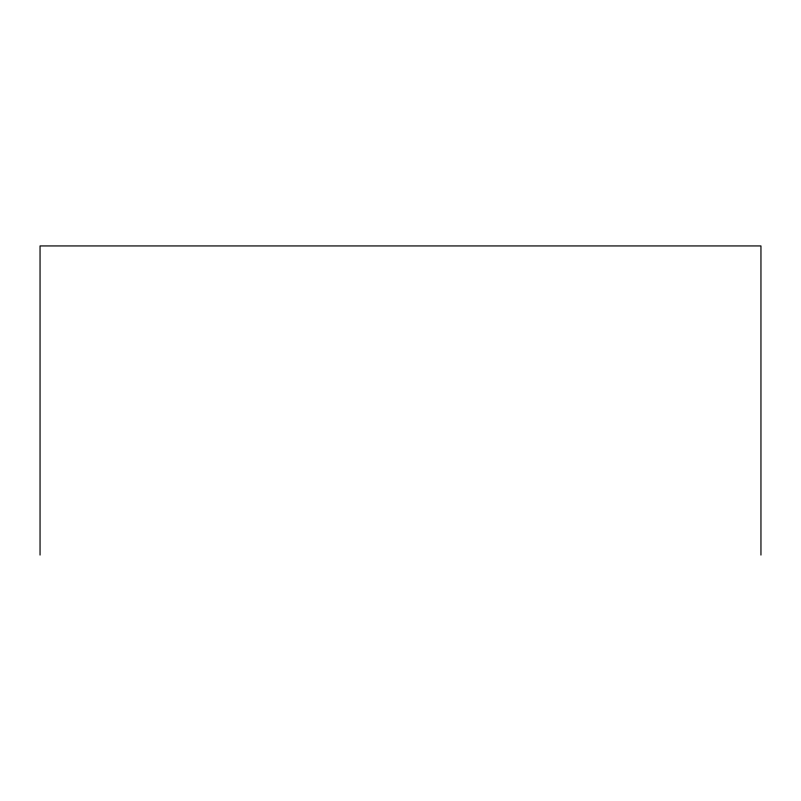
<?xml version="1.0" encoding="UTF-8"?>
<svg xmlns="http://www.w3.org/2000/svg" width="801" height="801" viewBox="0 0 801 801"><rect width="100%" height="100%" fill="white"/><g stroke="black" fill="none" stroke-linecap="round" stroke-linejoin="round"><path stroke-width="1.2" d="M760.95 555.063L760.95 245.937L40.05 245.937L40.05 555.063"/></g></svg>
